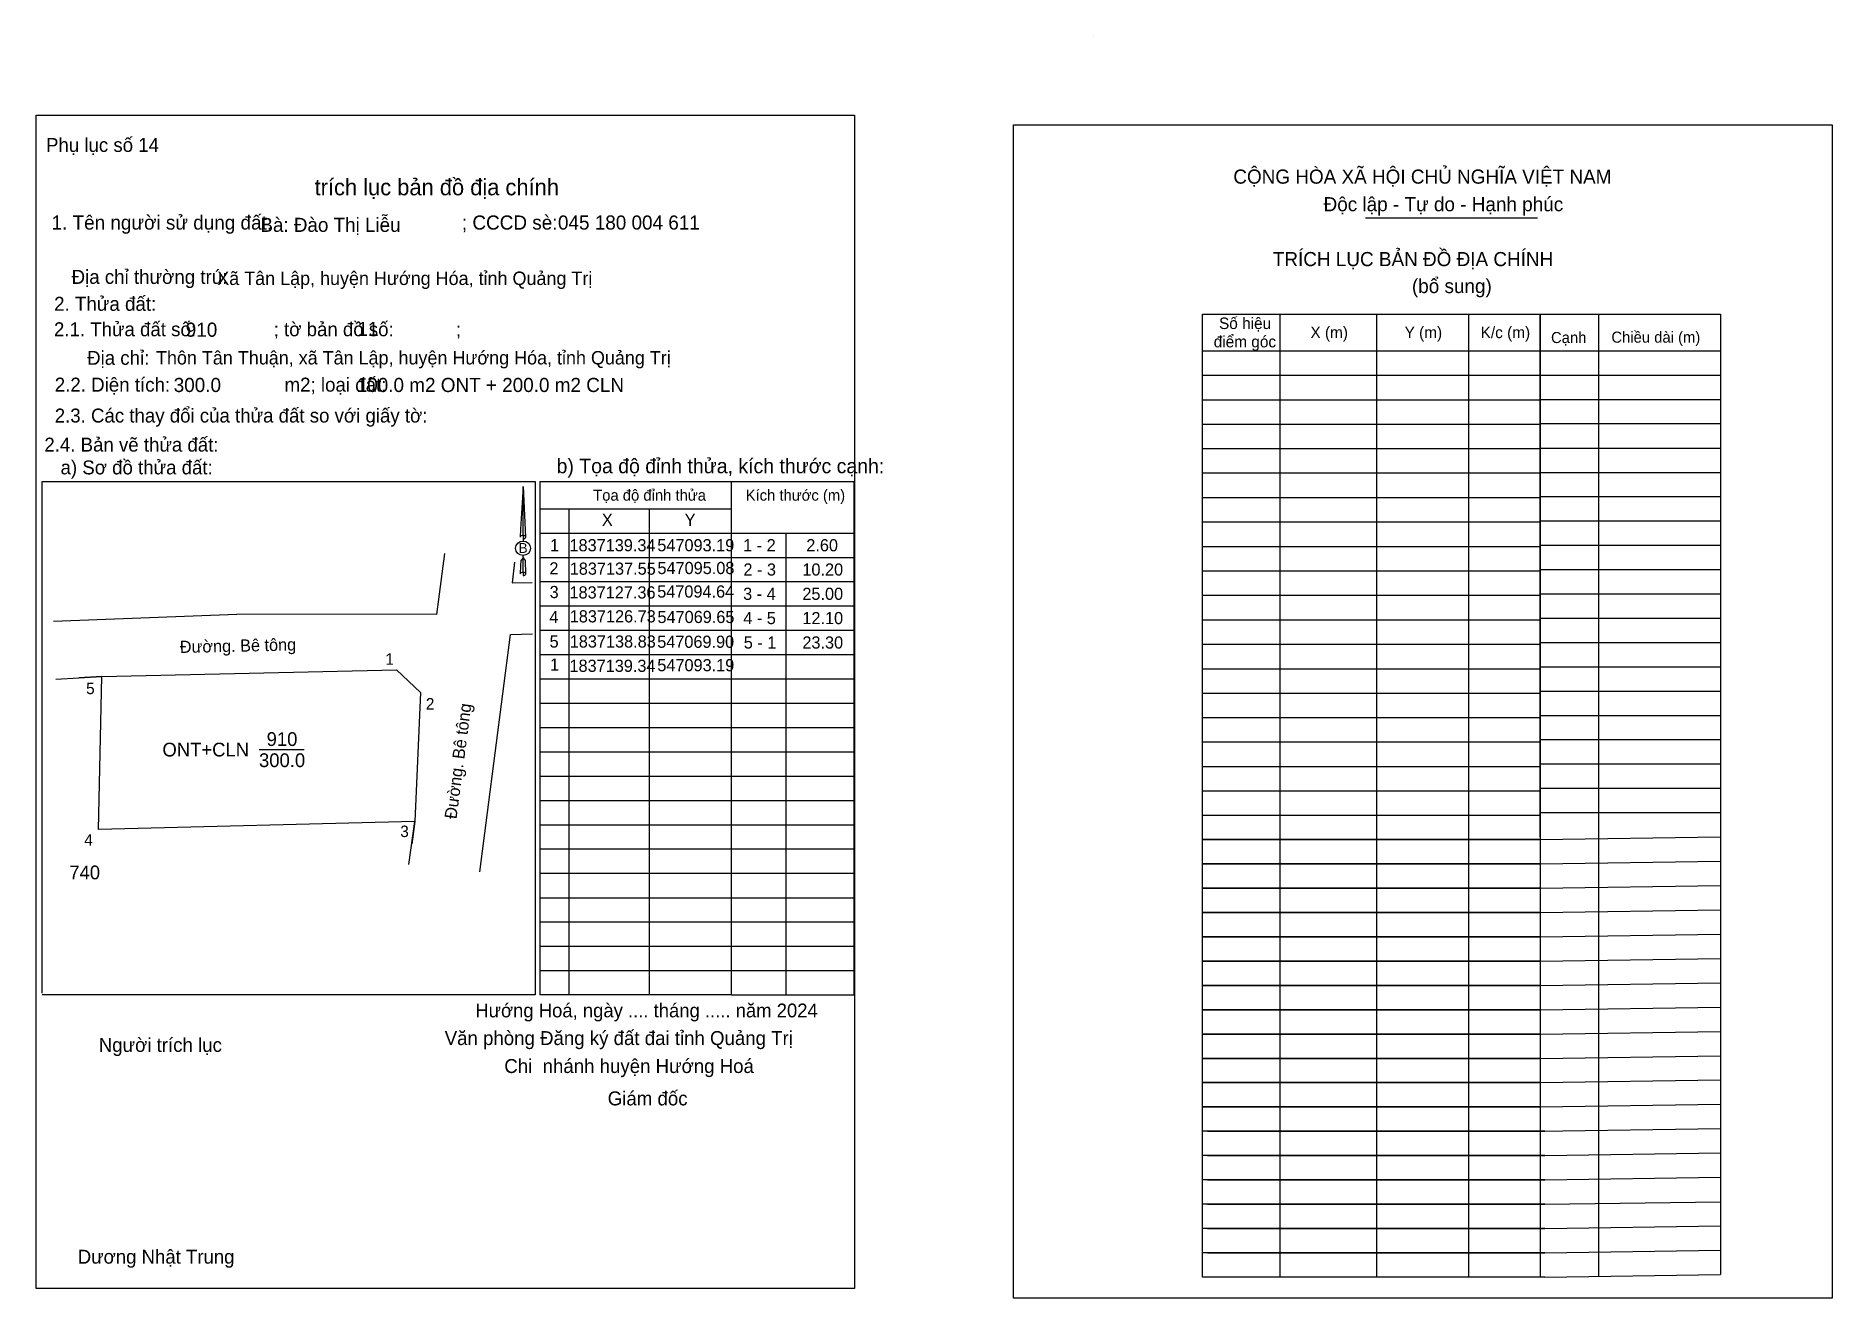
# Model space of a CAD drawing. Extents: x 547065 to 547207, y 1837090 to 1837189.
import ezdxf

# ---------------------------------------------------------------- set-up
doc = ezdxf.new("R2010")
doc.units = 0
for name, color, linetype in [('Level 1', 7, 'Continuous'), ('Level 10', 7, 'Continuous'), ('Level 13', 7, 'Continuous'), ('Level 23', 7, 'Continuous'), ('Level 27', 7, 'Continuous'), ('Level 3', 7, 'Continuous'), ('Level 36', 7, 'Continuous'), ('Level 40', 7, 'Continuous'), ('Level 42', 7, 'Continuous'), ('Level 49', 7, 'Continuous'), ('Level 52', 7, 'Continuous'), ('Level 53', 7, 'Continuous'), ('Level 6', 7, 'Continuous'), ('Level 63', 7, 'Continuous'), ('Level 9', 7, 'Continuous')]:
    doc.layers.add(name, color=color, linetype=linetype)

msp = doc.modelspace()

# ---------------------------------------------------------------- linework, layer by layer
at = {"layer": 'Level 1'}
for p, q in [((547148.3, 1837189.46), (547148.3, 1837189.46)), ((547169.74, 1837175.08), (547183.33, 1837175.08)), ((547188.16, 1837167.47), (547188.16, 1837091.41)), ((547183.54, 1837164.57), (547197.79, 1837164.57)), ((547183.54, 1837162.65), (547197.79, 1837162.65)), ((547183.54, 1837160.73), (547197.79, 1837160.73)), ((547183.54, 1837158.81), (547197.79, 1837158.81)), ((547183.54, 1837156.88), (547197.79, 1837156.88)), ((547183.54, 1837154.96), (547197.79, 1837154.96)), ((547119.65, 1837113.66), (547119.65, 1837154.23)), ((547119.65, 1837154.23), (547129.33, 1837154.23)), ((547129.33, 1837154.23), (547129.33, 1837113.66)), ((547183.54, 1837153.04), (547197.79, 1837153.04)), ((547104.57, 1837152.08), (547119.65, 1837152.08)), ((547104.52, 1837150.16), (547129.33, 1837150.16)), ((547123.95, 1837150.16), (547123.95, 1837113.66)), ((547183.54, 1837151.12), (547197.79, 1837151.12)), ((547183.54, 1837149.2), (547197.79, 1837149.2)), ((547104.52, 1837148.24), (547129.33, 1837148.24)), ((547183.54, 1837147.28), (547197.79, 1837147.28)), ((547104.52, 1837146.32), (547129.33, 1837146.32)), ((547104.52, 1837144.4), (547129.33, 1837144.4)), ((547183.54, 1837145.36), (547197.79, 1837145.36)), ((547183.54, 1837143.44), (547197.79, 1837143.44)), ((547104.52, 1837142.48), (547129.33, 1837142.48)), ((547183.54, 1837141.51), (547197.79, 1837141.51)), ((547104.52, 1837140.56), (547129.33, 1837140.56)), ((547104.52, 1837138.63), (547129.33, 1837138.63)), ((547183.54, 1837139.59), (547197.79, 1837139.59)), ((547183.54, 1837137.67), (547197.79, 1837137.67)), ((547104.52, 1837136.71), (547129.33, 1837136.71)), ((547104.52, 1837134.79), (547129.33, 1837134.79)), ((547183.54, 1837135.75), (547197.79, 1837135.75)), ((547183.54, 1837133.83), (547197.79, 1837133.83)), ((547104.52, 1837132.87), (547129.33, 1837132.87)), ((547183.54, 1837131.91), (547197.79, 1837131.91)), ((547104.52, 1837130.95), (547129.33, 1837130.95)), ((547104.52, 1837129.03), (547129.33, 1837129.03)), ((547183.54, 1837129.99), (547197.79, 1837129.99)), ((547183.54, 1837128.07), (547197.79, 1837128.07)), ((547104.52, 1837127.11), (547129.33, 1837127.11)), ((547183.54, 1837125.94), (547197.79, 1837126.15)), ((547104.52, 1837125.19), (547129.33, 1837125.19)), ((547104.52, 1837123.27), (547129.33, 1837123.27)), ((547183.54, 1837124.02), (547197.79, 1837124.22)), ((547183.54, 1837124.01), (547197.79, 1837124.22)), ((547183.54, 1837122.09), (547197.79, 1837122.3)), ((547183.54, 1837122.09), (547197.79, 1837122.3)), ((547104.52, 1837121.34), (547129.33, 1837121.34)), ((547183.54, 1837120.17), (547197.79, 1837120.38)), ((547183.54, 1837120.17), (547197.79, 1837120.38)), ((547104.52, 1837119.42), (547129.33, 1837119.42)), ((547104.52, 1837117.5), (547129.33, 1837117.5)), ((547183.54, 1837118.25), (547197.79, 1837118.46)), ((547183.54, 1837118.25), (547197.79, 1837118.46)), ((547183.54, 1837116.33), (547197.79, 1837116.54)), ((547183.54, 1837116.33), (547197.79, 1837116.54)), ((547104.52, 1837115.58), (547129.33, 1837115.58)), ((547183.54, 1837114.41), (547197.79, 1837114.62)), ((547183.54, 1837114.41), (547197.79, 1837114.62)), ((547119.65, 1837113.66), (547129.33, 1837113.66)), ((547183.54, 1837112.48), (547197.79, 1837112.69)), ((547183.54, 1837112.48), (547197.79, 1837112.69)), ((547183.54, 1837110.56), (547197.79, 1837110.77)), ((547183.54, 1837110.56), (547197.79, 1837110.77)), ((547183.54, 1837108.64), (547197.79, 1837108.85)), ((547183.54, 1837108.64), (547197.79, 1837108.85)), ((547183.54, 1837106.72), (547197.79, 1837106.93)), ((547183.54, 1837106.72), (547197.79, 1837106.93)), ((547183.54, 1837104.8), (547197.79, 1837105.01)), ((547183.54, 1837104.8), (547197.79, 1837105.01)), ((547183.54, 1837102.88), (547197.79, 1837103.09)), ((547183.93, 1837100.95), (547197.79, 1837101.16)), ((547183.93, 1837099.03), (547197.79, 1837099.24)), ((547183.93, 1837097.11), (547197.79, 1837097.31)), ((547183.93, 1837095.19), (547197.79, 1837095.39)), ((547183.93, 1837093.27), (547197.79, 1837093.47)), ((547183.93, 1837093.27), (547197.79, 1837093.47)), ((547183.93, 1837091.35), (547197.79, 1837091.55))]:
    msp.add_line(p, q, dxfattribs=at)
msp.add_lwpolyline([(547183.54, 1837126.15), (547183.54, 1837167.47), (547197.79, 1837167.47), (547197.79, 1837091.55)], dxfattribs=at)
at = {"layer": 'Level 10'}
for p, q in [((547069.65, 1837126.73), (547069.9, 1837138.83)), ((547069.9, 1837138.83), (547093.19, 1837139.34)), ((547093.19, 1837139.34), (547095.08, 1837137.55)), ((547095.08, 1837137.55), (547094.64, 1837127.36)), ((547094.64, 1837127.36), (547069.65, 1837126.73))]:
    msp.add_line(p, q, dxfattribs=at)
at = {"layer": 'Level 13'}
for points in [[(547064.71, 1837183.19), (547129.37, 1837183.19), (547129.37, 1837090.45), (547064.71, 1837090.45)], [(547141.95, 1837182.42), (547206.62, 1837182.42), (547206.62, 1837089.69), (547141.95, 1837089.69)]]:
    msp.add_lwpolyline(points, close=True, dxfattribs=at)
at = {"layer": 'Level 23'}
msp.add_line((547094.18, 1837123.97), (547094.64, 1837127.36), dxfattribs=at)
msp.add_lwpolyline([(547066.28, 1837138.62), (547069.9, 1837138.83), (547093.19, 1837139.34)], dxfattribs=at)
at = {"layer": 'Level 27'}
for p, q in [((547069.9, 1837138.83), (547068.09, 1837138.72)), ((547094.64, 1837127.36), (547094.4, 1837125.56))]:
    msp.add_line(p, q, dxfattribs=at)
at = {"layer": 'Level 3'}
for p, q in [((547148.3, 1837189.46), (547148.3, 1837189.46)), ((547065.2, 1837154.23), (547104.16, 1837154.23)), ((547065.2, 1837113.8), (547065.2, 1837154.23)), ((547104.16, 1837154.23), (547104.16, 1837113.66)), ((547104.52, 1837154.23), (547104.52, 1837113.66)), ((547104.52, 1837154.23), (547119.65, 1837154.23)), ((547106.81, 1837152.08), (547106.81, 1837113.66)), ((547113.16, 1837152.08), (547113.16, 1837113.66)), ((547104.16, 1837113.66), (547065.2, 1837113.66)), ((547119.65, 1837113.66), (547104.52, 1837113.66))]:
    msp.add_line(p, q, dxfattribs=at)
at = {"layer": 'Level 40'}
for p, q in [((547103.19, 1837153.85), (547103, 1837150.47)), ((547103.19, 1837153.85), (547103.39, 1837149.84)), ((547103.19, 1837153.85), (547103.39, 1837149.84)), ((547103.19, 1837149.98), (547103.19, 1837153.85)), ((547103.19, 1837153.85), (547103.39, 1837149.84)), ((547103, 1837150.47), (547102.96, 1837149.84)), ((547103.19, 1837149.98), (547103.19, 1837149.83)), ((547103.19, 1837149.83), (547103.19, 1837149.71)), ((547103.19, 1837149.71), (547103.19, 1837149.56)), ((547103.19, 1837149.71), (547103.19, 1837149.56)), ((547103.19, 1837149.71), (547103.19, 1837149.56)), ((547103.39, 1837149.84), (547103.39, 1837149.84)), ((547103, 1837147.58), (547102.96, 1837146.94)), ((547103.02, 1837147.98), (547103, 1837147.58)), ((547103.19, 1837148.21), (547103.02, 1837147.98)), ((547103.19, 1837148.21), (547103.19, 1837148.39)), ((547103.19, 1837148.21), (547103.19, 1837148.39)), ((547103.19, 1837148.21), (547103.19, 1837148.39)), ((547103.19, 1837148.21), (547103.35, 1837147.98)), ((547103.19, 1837148.21), (547103.35, 1837147.98)), ((547103.19, 1837148.21), (547103.35, 1837147.98)), ((547103.19, 1837147.08), (547103.19, 1837148.21)), ((547103.35, 1837147.98), (547103.39, 1837146.94)), ((547103.35, 1837147.98), (547103.39, 1837146.94)), ((547103.35, 1837147.98), (547103.39, 1837146.94)), ((547103.19, 1837147.08), (547103.19, 1837146.92)), ((547103.19, 1837146.92), (547103.19, 1837146.81)), ((547103.39, 1837146.94), (547103.39, 1837146.94))]:
    msp.add_line(p, q, dxfattribs=at)
msp.add_ellipse((547103.19, 1837148.96), major_axis=(0.597, 0), ratio=0.952727, dxfattribs=at)
for centre, start_param, end_param in [((547103.19, 1837149.84), 1.570796, 3.074452), ((547103.19, 1837149.84), 0.067141, 1.570796), ((547103.19, 1837149.84), 4.712389, 6.283185), ((547103.19, 1837146.93), 2.491069, 3.074278), ((547103.19, 1837146.93), 1.570796, 2.491069), ((547103.19, 1837146.93), 0.067141, 1.570796), ((547103.19, 1837146.93), 4.712389, 6.283185)]:
    msp.add_ellipse(centre, major_axis=(0.219, 0), ratio=0.614131, start_param=start_param, end_param=end_param, dxfattribs=at)
at = {"layer": 'Level 49'}
for p, q in [((547096.37, 1837143.72), (547097, 1837148.54)), ((547102.52, 1837147.85), (547102.32, 1837146.23)), ((547102.32, 1837146.23), (547103.9, 1837146.26)), ((547066.1, 1837143.2), (547080.59, 1837143.74)), ((547096.37, 1837143.72), (547080.59, 1837143.74)), ((547099.77, 1837123.39), (547102.21, 1837142.15)), ((547102.21, 1837142.15), (547103.94, 1837142.19))]:
    msp.add_line(p, q, dxfattribs=at)
at = {"layer": 'Level 53'}
for p, q in [((547064.7, 1837183.19), (547064.7, 1837183.19)), ((547129.37, 1837090.46), (547129.37, 1837090.46))]:
    msp.add_line(p, q, dxfattribs=at)
at = {"layer": 'Level 63'}
for p, q in [((547156.88, 1837167.47), (547183.54, 1837167.47)), ((547156.88, 1837091.34), (547156.88, 1837167.47)), ((547162.98, 1837167.47), (547162.98, 1837091.34)), ((547170.61, 1837167.47), (547170.61, 1837091.34)), ((547177.88, 1837167.47), (547177.88, 1837091.34)), ((547183.54, 1837167.47), (547183.54, 1837091.34)), ((547156.88, 1837164.57), (547183.54, 1837164.57)), ((547156.88, 1837162.64), (547183.54, 1837162.64)), ((547156.88, 1837160.7), (547183.54, 1837160.7)), ((547156.88, 1837158.77), (547183.54, 1837158.77)), ((547156.88, 1837156.84), (547183.54, 1837156.84)), ((547156.88, 1837154.91), (547183.54, 1837154.91)), ((547156.88, 1837152.97), (547183.54, 1837152.97)), ((547156.88, 1837151.04), (547183.54, 1837151.04)), ((547156.88, 1837149.11), (547183.54, 1837149.11)), ((547156.88, 1837147.17), (547183.54, 1837147.17)), ((547156.88, 1837145.24), (547183.54, 1837145.24)), ((547156.88, 1837143.31), (547183.54, 1837143.31)), ((547156.88, 1837141.38), (547183.54, 1837141.38)), ((547156.88, 1837139.44), (547183.54, 1837139.44)), ((547156.88, 1837137.51), (547183.54, 1837137.51)), ((547156.88, 1837135.58), (547183.54, 1837135.58)), ((547156.88, 1837133.65), (547183.54, 1837133.65)), ((547156.88, 1837131.71), (547183.54, 1837131.71)), ((547156.88, 1837129.78), (547183.54, 1837129.78)), ((547156.88, 1837127.86), (547183.54, 1837127.86)), ((547156.88, 1837125.94), (547183.54, 1837125.94)), ((547183.54, 1837125.94), (547156.88, 1837125.94)), ((547183.54, 1837124.01), (547156.88, 1837124.01)), ((547156.88, 1837124.01), (547183.54, 1837124.01)), ((547183.54, 1837124.01), (547156.88, 1837124.01)), ((547183.54, 1837122.09), (547156.88, 1837122.09)), ((547156.88, 1837122.09), (547183.54, 1837122.09)), ((547183.54, 1837122.09), (547156.88, 1837122.09)), ((547183.54, 1837120.17), (547156.88, 1837120.17)), ((547156.88, 1837120.17), (547183.54, 1837120.17)), ((547183.54, 1837120.17), (547156.88, 1837120.17)), ((547183.54, 1837118.25), (547156.88, 1837118.25)), ((547156.88, 1837118.25), (547183.54, 1837118.25)), ((547183.54, 1837118.25), (547156.88, 1837118.25)), ((547183.54, 1837116.33), (547156.88, 1837116.33)), ((547156.88, 1837116.33), (547183.54, 1837116.33)), ((547183.54, 1837116.33), (547156.88, 1837116.33)), ((547183.54, 1837114.41), (547156.88, 1837114.41)), ((547156.88, 1837114.41), (547183.54, 1837114.41)), ((547183.54, 1837114.41), (547156.88, 1837114.41)), ((547183.54, 1837112.48), (547156.88, 1837112.48)), ((547156.88, 1837112.48), (547183.54, 1837112.48)), ((547183.54, 1837112.48), (547156.88, 1837112.48)), ((547183.54, 1837110.56), (547156.88, 1837110.56)), ((547156.88, 1837110.56), (547183.54, 1837110.56)), ((547183.54, 1837110.56), (547156.88, 1837110.56)), ((547183.54, 1837108.64), (547156.88, 1837108.64)), ((547156.88, 1837108.64), (547183.54, 1837108.64)), ((547183.54, 1837108.64), (547156.88, 1837108.64)), ((547183.54, 1837106.72), (547156.88, 1837106.72)), ((547156.88, 1837106.72), (547183.54, 1837106.72)), ((547183.54, 1837106.72), (547156.88, 1837106.72)), ((547183.54, 1837104.8), (547156.88, 1837104.8)), ((547156.88, 1837104.8), (547183.54, 1837104.8)), ((547183.54, 1837104.8), (547156.88, 1837104.8)), ((547183.54, 1837102.88), (547156.88, 1837102.88)), ((547157.26, 1837102.88), (547183.93, 1837102.88)), ((547183.93, 1837102.88), (547157.26, 1837102.88)), ((547183.93, 1837100.95), (547156.88, 1837100.95)), ((547183.93, 1837100.95), (547157.26, 1837100.95)), ((547157.26, 1837100.95), (547183.93, 1837100.95)), ((547183.93, 1837099.03), (547156.88, 1837099.03)), ((547183.93, 1837099.03), (547157.26, 1837099.03)), ((547157.26, 1837099.03), (547183.93, 1837099.03)), ((547183.93, 1837097.11), (547156.88, 1837097.11)), ((547183.93, 1837097.11), (547157.26, 1837097.11)), ((547157.26, 1837097.11), (547183.93, 1837097.11)), ((547183.93, 1837095.19), (547156.88, 1837095.19)), ((547183.93, 1837095.19), (547157.26, 1837095.19)), ((547157.26, 1837095.19), (547183.93, 1837095.19)), ((547183.93, 1837093.27), (547156.88, 1837093.27)), ((547183.93, 1837093.27), (547157.26, 1837093.27)), ((547183.93, 1837093.27), (547157.26, 1837093.27)), ((547157.26, 1837093.27), (547183.93, 1837093.27)), ((547183.93, 1837091.34), (547156.88, 1837091.34))]:
    msp.add_line(p, q, dxfattribs=at)
at = {"layer": 'Level 9'}
msp.add_line((547082.33, 1837133.04), (547085.9, 1837133.04), dxfattribs=at)

# ---------------------------------------------------------------- texts
at = {"layer": 'Level 1'}
for s, height, p in [('Phụ lục số 14', 1.1015, (547065.5, 1837180.29)), ('CỘNG HÒA XÃ HỘI CHỦ NGHĨA VIỆT NAM', 1.1169, (547159.31, 1837177.78)), ('Độc lập - Tự do - Hạnh phúc', 1.1169, (547166.44, 1837175.6)), ('1. Tên người sử dụng đất:', 1.1165, (547065.94, 1837174.15)), ('Bà: Đào Thị Liễu', 1.1117, (547082.44, 1837173.97)), ('; CCCD sè:', 1.117, (547098.36, 1837174.15)), ('045 180 004 611', 1.1165, (547105.95, 1837174.15)), ('TRÍCH LỤC BẢN ĐỒ ĐỊA CHÍNH', 1.1169, (547162.43, 1837171.26)), ('Địa chỉ thường trú:', 1.1054, (547067.52, 1837169.86)), ('(bổ sung)', 1.117, (547173.42, 1837169.13)), ('2. Thửa đất:', 1.1077, (547066.14, 1837167.73)), ('2.1. Thửa đất số:               ; tờ bản đồ số:            ;', 1.1015, (547066.13, 1837165.72)), ('Cạnh', 0.875, (547184.41, 1837165.18)), ('Chiều dài (m)', 0.8749, (547189.18, 1837165.21)), ('Địa chỉ:', 1.102, (547068.75, 1837163.46)), ('2.2. Diện tích:                      m2; loại đất:                                   ', 1.1054, (547066.19, 1837161.34)), ('2.3. Các thay đổi của thửa đất so với giấy tờ:', 1.1015, (547066.19, 1837158.9)), ('2.4. Bản vẽ thửa đất: ', 1.1015, (547065.37, 1837156.6)), ('a) Sơ đồ thửa đất: ', 1.1015, (547066.65, 1837154.8)), ('Tọa độ đỉnh thửa', 0.8749, (547108.73, 1837152.72)), ('Kích thước (m)', 0.8749, (547120.78, 1837152.72)), ('Hướng Hoá, ngày .... tháng ..... năm 2024', 1.0902, (547099.42, 1837111.88)), ('Người trích lục', 1.1015, (547069.67, 1837109.15)), ('Văn phòng Đăng ký đất đai tỉnh Quảng Trị', 1.1015, (547097, 1837109.69)), (' Chi  nhánh huyện Hướng Hoá', 1.1015, (547101.3, 1837107.48)), (' Giám đốc', 1.103, (547109.47, 1837104.92)), ('Dương Nhật Trung', 1.0969, (547068.01, 1837092.41))]:
    msp.add_text(s, height=height, dxfattribs=at).set_placement(p)
at = {"layer": 'Level 10'}
msp.add_text('b) Tọa độ đỉnh thửa, kích thước cạnh:', height=1.1499, dxfattribs=at).set_placement((547105.84, 1837154.89))
at = {"layer": 'Level 13'}
for s, p in [('910', (547082.93, 1837133.33)), ('ONT+CLN', (547074.7, 1837132.5)), ('300.0', (547082.33, 1837131.66))]:
    msp.add_text(s, height=1.09, dxfattribs=at).set_placement(p)
at = {"layer": 'Level 36'}
msp.add_text('740', height=1.09, dxfattribs=at).set_placement((547067.34, 1837122.79))
at = {"layer": 'Level 40'}
msp.add_text('B', height=0.781, dxfattribs=at).set_placement((547102.85, 1837148.59))
at = {"layer": 'Level 42'}
msp.add_text(' trích lục bản đồ địa chính', height=1.2923, dxfattribs=at).set_placement((547086.24, 1837176.86))
at = {"layer": 'Level 49'}
for rotation, p in [(1.2545, (547076.08, 1837140.68)), (82.5769, (547097.93, 1837127.52))]:
    msp.add_text('Đường. Bê tông', height=0.96, rotation=rotation, dxfattribs=at).set_placement(p)
at = {"layer": 'Level 52'}
for s, p in [('X', (547109.42, 1837150.73)), ('Y', (547115.96, 1837150.73)), ('1', (547105.32, 1837148.72)), ('1837139.34', (547106.86, 1837148.72)), ('547093.19', (547113.8, 1837148.72)), ('1 - 2', (547120.58, 1837148.72)), ('2.60', (547125.57, 1837148.72)), ('2', (547105.27, 1837146.89)), ('1837137.55', (547106.88, 1837146.87)), ('547095.08', (547113.81, 1837146.92)), ('2 - 3', (547120.6, 1837146.8)), ('10.20', (547125.26, 1837146.8)), ('3', (547105.29, 1837145.02)), ('1837127.36', (547106.86, 1837144.99)), ('547094.64', (547113.79, 1837145.06)), ('3 - 4', (547120.58, 1837144.88)), ('25.00', (547125.26, 1837144.88)), ('4', (547105.27, 1837143.05)), ('1837126.73', (547106.88, 1837143.1)), ('547069.65', (547113.81, 1837143.05)), ('4 - 5', (547120.59, 1837142.96)), ('12.10', (547125.26, 1837142.96)), ('5', (547105.29, 1837141.11)), ('1837138.83', (547106.88, 1837141.11)), ('547069.90', (547113.79, 1837141.09)), ('5 - 1', (547120.63, 1837141.03)), ('23.30', (547125.26, 1837141.03)), ('1', (547105.32, 1837139.28)), ('1837139.34', (547106.86, 1837139.19)), ('547093.19', (547113.8, 1837139.24))]:
    msp.add_text(s, height=0.962, dxfattribs=at).set_placement(p)
at = {"layer": 'Level 6'}
for s, height, p in [('Xã Tân Lập, huyện Hướng Hóa, tỉnh Quảng Trị', 1.0607, (547079.03, 1837169.77)), ('910', 1.117, (547076.54, 1837165.68)), ('11', 1.117, (547090.11, 1837165.74)), ('Thôn Tân Thuận, xã Tân Lập, huyện Hướng Hóa, tỉnh Quảng Trị', 1.0607, (547074.19, 1837163.49)), ('300.0', 1.117, (547075.59, 1837161.31)), ('100.0 m2 ONT + 200.0 m2 CLN', 1.1165, (547090.05, 1837161.31)), ('.', 0.902, (547091.15, 1837158.93))]:
    msp.add_text(s, height=height, dxfattribs=at).set_placement(p)
at = {"layer": 'Level 63'}
for s, p in [('Số hiệu', (547158.18, 1837166.29)), ('điểm góc', (547157.76, 1837164.84)), ('X (m)', (547165.4, 1837165.57)), ('Y (m)', (547172.84, 1837165.57)), ('K/c (m)', (547178.85, 1837165.57))]:
    msp.add_text(s, height=0.908, dxfattribs=at).set_placement(p)
at = {"layer": 'Level 9'}
for s, p in [('1', (547092.31, 1837139.75)), ('5', (547068.67, 1837137.43)), ('2', (547095.51, 1837136.21)), ('4', (547068.52, 1837125.45)), ('3', (547093.49, 1837126.13))]:
    msp.add_text(s, height=0.908, dxfattribs=at).set_placement(p)

doc.saveas('drawing.dxf')
